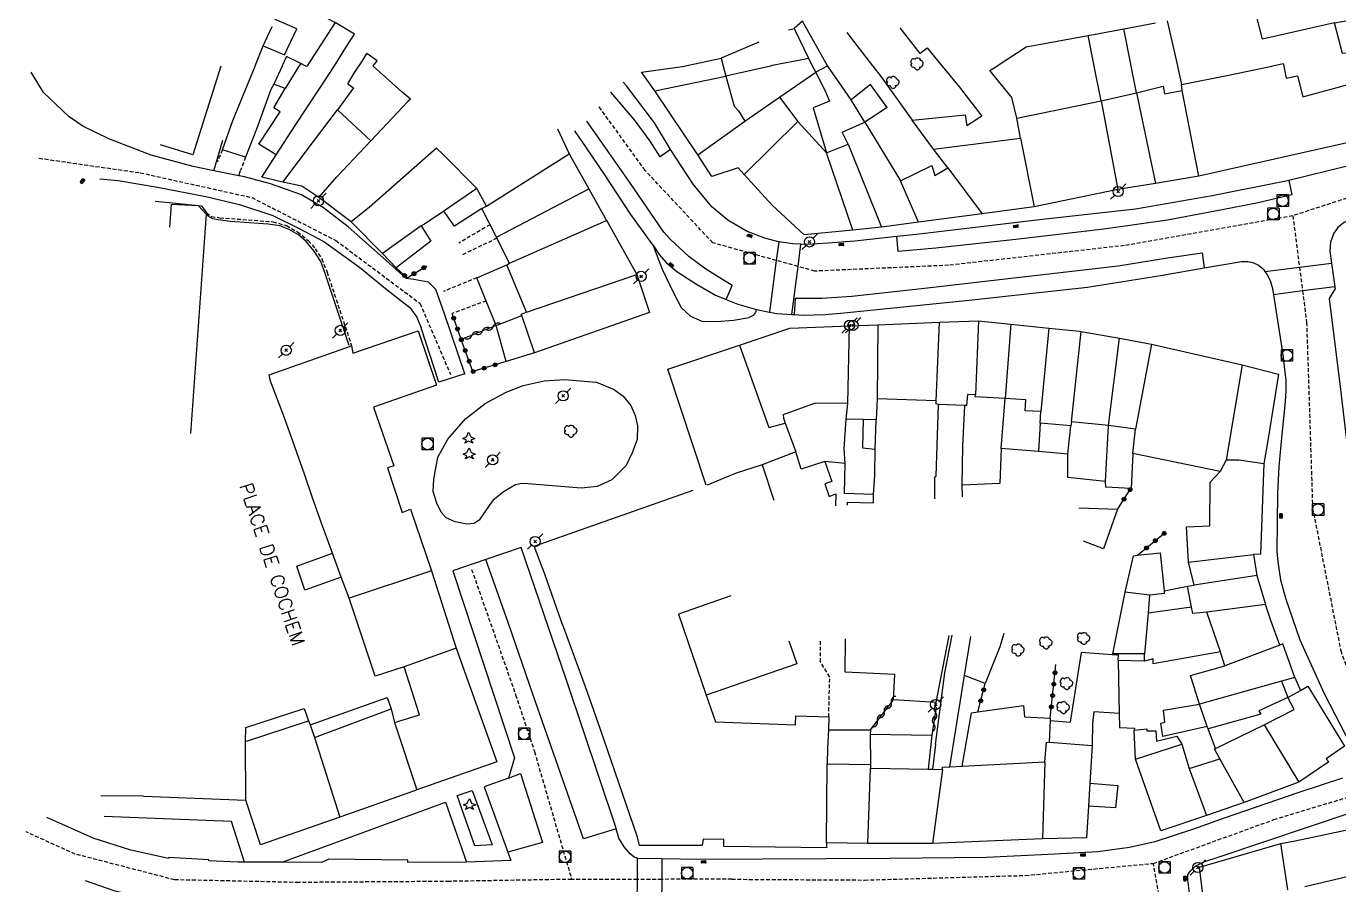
# Model space of a CAD drawing. Header units: millimetres. Extents: x 267000 to 268000, y 124999 to 126000.
# Drawn here: x 267736.9 to 267908.9, y 125063.8 to 125176.2 of the extents above; entities that cross this region are included whole.
import ezdxf
from ezdxf.enums import TextEntityAlignment as Align

# ---------------------------------------------------------------- set-up
doc = ezdxf.new("R2010")
doc.units = ezdxf.units.MM
doc.linetypes.add('DASHED', pattern=[0.75, 0.5, -0.25])
doc.layers.get('0').update_dxf_attribs({"linetype": 'CONTINUOUS'})
for name, color, linetype in [('W0001', 6, 'DASHED'), ('W0006', 2, 'CONTINUOUS'), ('W0008', 7, 'CONTINUOUS'), ('W0010', 4, 'CONTINUOUS'), ('W0014', 7, 'CONTINUOUS'), ('W0017', 7, 'CONTINUOUS'), ('W0020', 2, 'CONTINUOUS'), ('W0101', 7, 'CONTINUOUS'), ('W0104', 1, 'CONTINUOUS'), ('W0112', 1, 'DASHED'), ('W0300', 7, 'CONTINUOUS'), ('W0303', 7, 'CONTINUOUS'), ('W0310', 3, 'CONTINUOUS'), ('W0323', 7, 'CONTINUOUS'), ('W0333', 7, 'CONTINUOUS'), ('W0401', 7, 'CONTINUOUS'), ('W0420', 7, 'CONTINUOUS'), ('W0473', 7, 'CONTINUOUS'), ('W0989', 7, 'CONTINUOUS'), ('W1102', 7, 'CONTINUOUS')]:
    doc.layers.add(name, color=color, linetype=linetype)
doc.styles.get("Standard").update_dxf_attribs({"font": 'romans.shx', "width": 0.85})

# ---------------------------------------------------------------- blocks, each defined once
blk = doc.blocks.new('T303')
for p, q in [((-0.77, 0), (-0.28, 0.21)), ((-0.28, -0.21), (-0.77, 0)), ((-0.28, 0.21), (0, 0.83)), ((0, 0.83), (0.28, 0.21)), ((0.28, 0.21), (0.83, 0)), ((0.83, 0), (0.28, -0.21)), ((-0.49, -0.63), (-0.28, -0.21)), ((0, -0.35), (-0.49, -0.63)), ((0.56, -0.63), (0, -0.35)), ((0.28, -0.21), (0.56, -0.63))]:
    blk.add_line(p, q)
blk = doc.blocks.new('T401')
for p, q in [((-0.3, 0.3), (0, 0.3)), ((-0.3, -0.25), (-0.3, 0.3)), ((-0.3, 0.15), (0, 0.15)), ((-0.3, 0), (0, 0)), ((0, 0.3), (0, -0.25)), ((-0.3, -0.15), (0, -0.15)), ((-0.3, -0.25), (-0.3, -0.3)), ((-0.3, -0.3), (0, -0.3)), ((0, -0.3), (0, -0.25))]:
    blk.add_line(p, q)
blk = doc.blocks.new('T420')
for p, q in [((0.75, 0.75), (-0.75, 0.75)), ((-0.75, 0.75), (-0.75, -0.75)), ((0.75, 0.75), (0.75, -0.75)), ((0.75, -0.75), (-0.75, -0.75))]:
    blk.add_line(p, q)
blk.add_ellipse((0, 0), major_axis=(-0.53, 0.53), ratio=1, start_param=3.926991, end_param=10.210176)
blk = doc.blocks.new('T473')
for p, q in [((-0.166667, 0.166667), (0.166667, -0.166667)), ((-0.166667, -0.166667), (0.166667, 0.166667)), ((0.500001, 0.500001), (1.000002, 1.000002)), ((-1.000002, -1.000002), (-0.500001, -0.500001))]:
    blk.add_line(p, q)
blk.add_ellipse((0, 0), major_axis=(0.471405, 0.471405), ratio=1, start_param=5.4977871438, end_param=11.780972451)
blk = doc.blocks.new('T300')
for p, q in [((-0.8, 0.51), (-0.86, 0.34)), ((-0.86, 0.34), (-0.86, 0.17)), ((-0.86, 0.17), (-0.74, 0.06)), ((-0.69, 0.63), (-0.8, 0.51)), ((-0.8, -0.06), (-0.74, 0.06)), ((-0.74, 0.06), (-0.69, 0.11)), ((-0.57, 0.69), (-0.69, 0.63)), ((-0.46, 0.69), (-0.57, 0.69)), ((-0.29, 0.63), (-0.46, 0.69)), ((-0.29, 0.63), (-0.17, 0.74)), ((-0.23, 0.57), (-0.29, 0.63)), ((-0.17, 0.74), (-0.06, 0.8)), ((-0.06, 0.8), (0.06, 0.8)), ((0.06, 0.8), (0.23, 0.74)), ((0.23, 0.74), (0.34, 0.63)), ((0.34, 0.63), (0.4, 0.51)), ((0.46, 0.46), (0.34, 0.46)), ((0.4, 0.51), (0.4, 0.46)), ((0.57, 0.4), (0.46, 0.46)), ((0.57, 0.4), (0.69, 0.29)), ((0.69, 0.29), (0.74, 0.17)), ((0.74, 0.06), (0.69, -0.17)), ((0.74, 0.17), (0.74, 0.06)), ((-0.8, -0.17), (-0.8, -0.06)), ((-0.8, -0.23), (-0.8, -0.17)), ((-0.74, -0.34), (-0.8, -0.23)), ((-0.69, -0.4), (-0.74, -0.34)), ((-0.51, -0.46), (-0.69, -0.4)), ((-0.4, -0.46), (-0.51, -0.46)), ((-0.4, -0.46), (-0.34, -0.46)), ((-0.34, -0.46), (-0.34, -0.4)), ((-0.34, -0.51), (-0.34, -0.46)), ((-0.29, -0.63), (-0.34, -0.51)), ((-0.17, -0.74), (-0.29, -0.63)), ((-0.06, -0.8), (-0.17, -0.74)), ((0.06, -0.8), (-0.06, -0.8)), ((0.17, -0.74), (0.06, -0.8)), ((0.23, -0.69), (0.17, -0.74)), ((0.29, -0.46), (0.23, -0.46)), ((0.29, -0.63), (0.23, -0.69)), ((0.46, -0.4), (0.29, -0.46)), ((0.34, -0.51), (0.29, -0.63)), ((0.34, -0.51), (0.34, -0.46)), ((0.57, -0.34), (0.46, -0.4)), ((0.63, -0.29), (0.57, -0.34)), ((0.69, -0.17), (0.63, -0.29))]:
    blk.add_line(p, q)
blk = doc.blocks.new('t323o')
at = {"color": 0, "linetype": 'Continuous'}
for radius in [0.25, 0.15]:
    blk.add_circle((0, 0), radius, dxfattribs=at)
blk = doc.blocks.new('t310o')
at = {"color": 0, "linetype": 'Continuous'}
for centre, start, end in [((-0.5, 0.38), 216.8699, 323.1304), ((0.5, -0.37), 36.8699, 143.1303)]:
    blk.add_arc(centre, 0.625, start, end, dxfattribs=at)

msp = doc.modelspace()

# ---------------------------------------------------------------- linework, layer by layer
at = {"layer": 'W0001'}
for points in [[(268000, 125159.93), (267988.19, 125162.81), (267973.29, 125165.26), (267953.02, 125163.87), (267931.88, 125159.75), (267929.35, 125159.09), (267926.3, 125158.3), (267915.65, 125155.54), (267902.87, 125151.39), (267880.79, 125147.48), (267857.77, 125144.9), (267840.23, 125144.13), (267838.04, 125144.74), (267835.19, 125145.53), (267826.86, 125147.85), (267818, 125157.33), (267811.95, 125165.7)], [(267738.58, 125158.93), (267751.83, 125157.02), (267766.47, 125153.77), (267777.48, 125148.15), (267788.5, 125139.92), (267792.51, 125130.59)], [(267902.87, 125151.39), (267903.74, 125144.65), (267904.15, 125141.54), (267904.68, 125137.42), (267905.46, 125113.11), (267909.15, 125094.45), (267915.28, 125076.81)], [(267795.26, 125105.07), (267801.04, 125088.65), (267803.5, 125081.21), (267808.37, 125064.47)], [(267884.6, 125066.56), (267900.39, 125072.29), (267915.28, 125076.81)], [(267808.37, 125064.47), (267792.34, 125064.2), (267772.62, 125064.06), (267756.35, 125064.41), (267743.34, 125067.77), (267736.91, 125070.68)], [(267829.36, 125064.48), (267846.77, 125064.38), (267867.81, 125064.98), (267884.6, 125066.56)], [(267893.69, 125014.52), (267889.9, 125025.16), (267886.58, 125055.11), (267884.6, 125066.56)], [(267829.36, 125064.48), (267820.19, 125064.47), (267816.99, 125064.47), (267808.37, 125064.47)]]:
    msp.add_lwpolyline(points, dxfattribs=at)
at = {"layer": 'W0006'}
for points in [[(267821.34, 125160.05), (267819.97, 125159.12), (267818.66, 125161.15), (267816.62, 125163.96), (267813.5, 125167.58)], [(267828.63, 125140.41), (267829.4, 125142.24), (267825.96, 125144.38), (267823.77, 125146), (267821.34, 125148.28), (267820.45, 125149.23), (267815.99, 125155.76), (267812.04, 125161.4), (267810.37, 125163.77)], [(267902.35, 125156), (267902.74, 125154.13), (267898.33, 125153.06), (267893.63, 125152.15), (267886.43, 125150.83), (267878.11, 125149.62), (267866.57, 125148.29), (267856.08, 125147.16), (267851.17, 125146.71), (267850.99, 125148.67)], [(267837.59, 125138.44), (267837.7, 125140.6), (267841.18, 125140.59), (267845.1, 125140.87), (267854.59, 125141.91), (267879.98, 125144.82), (267886.44, 125145.86), (267890.98, 125146.53), (267891.26, 125144.55)], [(267814.21, 125071.09), (267809.94, 125069.76), (267803.33, 125088.59), (267800.07, 125098.1), (267797.14, 125106.37)], [(267800.11, 125077.74), (267801.67, 125078.32), (267804.55, 125069.3), (267800.03, 125068.01)], [(267770.44, 125066.7), (267791.85, 125074.56), (267794.62, 125066.73)], [(267765.53, 125066.74), (267763.8, 125072.05), (267747.12, 125072.68)]]:
    msp.add_lwpolyline(points, dxfattribs=at)
at = {"layer": 'W0008'}
for points in [[(267794.4, 125130.69), (267791.72, 125138.56), (267790.6, 125141.71), (267789.64, 125142.69), (267787.69, 125143.03), (267786.7, 125143.16), (267784.08, 125145.54), (267779.09, 125149.93), (267775.87, 125152.43), (267772.99, 125154.11), (267768.93, 125155.55), (267765.49, 125156.47), (267764.78, 125156.61), (267761.48, 125157.28), (267758.8, 125157.82), (267753.28, 125159.34), (267747.73, 125161.45), (267744.32, 125163.13), (267742.53, 125164.36), (267739.17, 125167.52), (267737.57, 125170.18), (267737.57, 125170.18), (267737.57, 125170.18)], [(267760.46, 125153.91), (267764.86, 125152.88), (267769.22, 125151.4), (267772.57, 125149.78), (267775.91, 125148.02), (267780.57, 125144.64), (267784.22, 125141.7), (267787.16, 125139.36), (267788.09, 125138.1), (267788.65, 125136.69)], [(267819.01, 125147.57), (267819.85, 125146.31), (267820.82, 125145.24), (267822.16, 125144.08), (267824.74, 125142.43), (267827.22, 125140.99), (267828.63, 125140.41), (267830.13, 125139.8), (267832.59, 125139.11)], [(267794.4, 125130.69), (267790.99, 125129.6), (267788.65, 125136.69)], [(267794.62, 125066.73), (267786.91, 125066.68), (267786.91, 125066.98), (267776.57, 125067.13), (267775.59, 125066.66), (267770.44, 125066.7), (267765.53, 125066.74), (267764.63, 125066.74), (267760.84, 125066.9), (267760.84, 125067.03), (267755.6, 125067.34), (267755.57, 125067.21), (267750.62, 125068.27), (267745.7, 125069.87), (267739.63, 125072.57)], [(267744.64, 125064.31), (267748.37, 125062.99), (267751.41, 125062.33), (267754.18, 125061.87)]]:
    msp.add_lwpolyline(points, dxfattribs=at)
at = {"layer": 'W0010'}
msp.add_lwpolyline([(267779.23, 125134.38), (267776.09, 125143.83), (267775.49, 125145.38), (267774.63, 125146.77), (267773.6, 125148.03), (267772.6, 125148.9), (267771.37, 125149.57), (267770.13, 125150.08), (267768.63, 125150.3), (267763.63, 125150.65), (267762.06, 125150.84), (267761.34, 125150.98), (267760.73, 125151.35), (267760.5, 125151.59), (267759.47, 125152.68), (267755.88, 125152.84), (267755.7, 125149.9)], dxfattribs=at)
at = {"layer": 'W0014'}
for points in [[(267918, 125159.86), (267902.35, 125156), (267902.16, 125155.95), (267892.3, 125154.01), (267882.24, 125152.26), (267869.7, 125150.84), (267853.56, 125148.95), (267850.99, 125148.67), (267845.48, 125148.07), (267841.98, 125147.79), (267839.3, 125147.62), (267838.42, 125147.66), (267837.36, 125147.71), (267835.51, 125147.97), (267835.47, 125147.97), (267833.69, 125148.46), (267831.28, 125149.35), (267828.83, 125150.83), (267826.75, 125152.54), (267824.3, 125155.53), (267821.34, 125160.05), (267821.28, 125160.15), (267819.23, 125163.58), (267815.56, 125168.39), (267815.11, 125168.87)], [(267819.01, 125147.57), (267816.13, 125151.55), (267812.71, 125156.76), (267810.31, 125160.27), (267808.78, 125162.52)], [(267746.57, 125156.24), (267748.94, 125156), (267754.1, 125155.12), (267760.46, 125153.91)], [(267912.77, 125151.53), (267910.92, 125151.1), (267909.6, 125150.52), (267908.77, 125149.87), (267908.23, 125149.09), (267907.82, 125147.91), (267907.71, 125146.73), (267907.94, 125145.17), (267908.39, 125142.08), (267908.44, 125141.75)], [(267819.01, 125147.57), (267820.22, 125144.37), (267821.76, 125141.22), (267822.72, 125139.37), (267823.96, 125138.24), (267825.43, 125137.59), (267827.37, 125137.54), (267829.57, 125137.71), (267831.62, 125138.08)], [(267832.59, 125139.11), (267834.31, 125138.78), (267835.28, 125138.59), (267837.23, 125138.46), (267837.59, 125138.44), (267838.71, 125138.36), (267841.61, 125138.46), (267844.08, 125138.66), (267860.47, 125140.33), (267875.98, 125142.02), (267885.8, 125143.61), (267891.26, 125144.55), (267896.15, 125145.39), (267896.97, 125145.41), (267897.63, 125145.27), (267898.38, 125144.9), (267899.03, 125144.37), (267899.22, 125144.1), (267899.52, 125143.67), (267899.9, 125142.91), (267900.19, 125141.85), (267900.32, 125141.04), (267901.53, 125133.48), (267901.95, 125129.79), (267901.96, 125128.48), (267901.88, 125127.03), (267901.43, 125122.73), (267901.05, 125118.56), (267900.88, 125115.01), (267900.78, 125107.45), (267900.9, 125106.06), (267901.26, 125103.69), (267901.96, 125101.18), (267903.8, 125095.86), (267906.97, 125088.82), (267910.47, 125082.04)], [(267918.07, 125077.49), (267915.13, 125088.28), (267914.15, 125092.12), (267913.4, 125096.06), (267912.41, 125101.97), (267911.17, 125111.61), (267909.17, 125128.65), (267907.66, 125140.56), (267908.44, 125141.75)], [(267832.59, 125139.11), (267832.42, 125138.69), (267832.15, 125138.33), (267831.62, 125138.08)], [(267909.39, 125077.74), (267903.66, 125075.84), (267893.89, 125072.48), (267889.87, 125071.05), (267884.79, 125069.38), (267881.46, 125068.62), (267877.34, 125068.08), (267871.69, 125067.76), (267862.75, 125067.34), (267850.04, 125067.21), (267824.98, 125067.07), (267820.21, 125067.15), (267817.06, 125067.21), (267817.02, 125067.23), (267816.57, 125067.38), (267816.04, 125067.8), (267815.24, 125068.73), (267814.58, 125069.88), (267814.21, 125071.09), (267814.15, 125071.3), (267807.76, 125090.42), (267801.78, 125107.94), (267797.14, 125106.37), (267792.82, 125104.9), (267800.9, 125080.4), (267800.11, 125077.74), (267796.91, 125076.57), (267800.03, 125068.01), (267800.41, 125066.95), (267794.62, 125066.73)], [(267752.28, 125075.37), (267765.69, 125074.82)], [(267894.73, 125018.63), (267894.31, 125019.3), (267894.03, 125019.89), (267893.86, 125020.61), (267893.63, 125023), (267892.73, 125032.37), (267891.52, 125042.88), (267890.48, 125051.9), (267890.48, 125051.94), (267889.41, 125061.93), (267889.41, 125061.95), (267889.12, 125064.41), (267889.13, 125065.04), (267889.4, 125065.55), (267890.17, 125066.26), (267891.22, 125066.77), (267893.23, 125067.42), (267910.67, 125073.29)]]:
    msp.add_lwpolyline(points, dxfattribs=at)
msp.add_lwpolyline([(267795.71, 125068.88), (267793.37, 125075.47), (267795.34, 125076.12), (267797.98, 125068.97)], close=True, dxfattribs=at)
at = {"layer": 'W0017'}
for points in [[(267761.48, 125157.28), (267762.66, 125161.3)], [(267764.78, 125156.61), (267764.97, 125157.33)], [(267856.07, 125082.13), (267857.29, 125091.5), (267858.25, 125096.45)], [(267857.95, 125079.21), (267859.84, 125091.15)], [(267856.07, 125082.13), (267855.67, 125078.9), (267855.67, 125078.88)]]:
    msp.add_lwpolyline(points, dxfattribs=at)
at = {"layer": 'W0020'}
for points in [[(267835.51, 125147.97), (267835.19, 125145.53), (267834.31, 125138.78)], [(267837.23, 125138.46), (267838.04, 125144.74), (267838.42, 125147.66)], [(267899.22, 125144.1), (267903.74, 125144.65), (267907.94, 125145.17)], [(267908.39, 125142.08), (267904.15, 125141.54), (267900.32, 125141.04)], [(267816.96, 125061.46), (267816.99, 125064.47), (267817.02, 125067.23)], [(267820.21, 125067.15), (267820.19, 125064.47), (267820.17, 125061.45)]]:
    msp.add_lwpolyline(points, dxfattribs=at)
at = {"layer": 'W0101'}
for points in [[(267779.91, 125175.19), (267777.39, 125176.68), (267777.08, 125176.85), (267776.37, 125177.23), (267773.79, 125178.29), (267773.95, 125178.72), (267770.97, 125180.13)], [(267911.83, 125172.81), (267909.4, 125172.62), (267908.35, 125176.66), (267910.33, 125177.02)], [(267777.28, 125171), (267777.3, 125171.02), (267777.74, 125171.71), (267778.8, 125173.43), (267779.91, 125175.19)], [(267832.9, 125174.12), (267827.96, 125172.04)], [(267780.51, 125171), (267780.52, 125171.02), (267780.87, 125171.56), (267781.52, 125172.64)], [(267782.91, 125171.67), (267781.52, 125172.64)], [(267782.36, 125171), (267782.36, 125171), (267782.38, 125171.02), (267782.91, 125171.67)], [(267827.96, 125172.04), (267828.23, 125171.02), (267828.23, 125171)], [(267900.13, 125171), (267900.25, 125171.02), (267901.62, 125171.31), (267901.68, 125171.02), (267901.68, 125171)], [(267762.43, 125171), (267758.75, 125159.36)], [(267772.17, 125163.22), (267776.9, 125170.42)], [(267776.9, 125170.42), (267777.28, 125171)], [(267779.06, 125168.66), (267779.9, 125170.05), (267780.51, 125171)], [(267787.25, 125166.64), (267786.13, 125167.62), (267782.36, 125171)], [(267834.66, 125152.79), (267830.99, 125156.78), (267830.2, 125157.65), (267826.75, 125156.53), (267824.91, 125159.37), (267819.29, 125167.76), (267817.54, 125170.19)], [(267828.23, 125171), (267828.59, 125169.68), (267829.65, 125165.72), (267830.23, 125165.12), (267831.06, 125163.77)], [(267888.37, 125167.8), (267888.3, 125168.56), (267894.46, 125169.82)], [(267923.22, 125171), (267924.83, 125165.04), (267916.03, 125162.3), (267890.55, 125156.59)], [(267894.46, 125169.82), (267900.13, 125171)], [(267901.68, 125171), (267901.98, 125169.4), (267903.49, 125169.71), (267904.2, 125166.95), (267910.61, 125168.71), (267910.77, 125168.08), (267910.95, 125167.39), (267913.15, 125167.88)], [(267779.06, 125168.66), (267779.79, 125168.14), (267777.71, 125165.26)], [(267882.38, 125167.47), (267885.9, 125168.36), (267886.07, 125167.34), (267888.37, 125167.8)], [(267787.25, 125166.64), (267786.92, 125166.34), (267785.62, 125164.95), (267782.07, 125161.22)], [(267831.06, 125163.77), (267835.63, 125166.9), (267838, 125163.75), (267841.79, 125159.63)], [(267867.19, 125161.57), (267866.72, 125164.15), (267877.78, 125166.43)], [(267877.78, 125166.43), (267882.38, 125167.47)], [(267777.71, 125165.26), (267782.07, 125161.22)], [(267767.77, 125156.43), (267769.67, 125159.37), (267772.17, 125163.22)], [(267806.53, 125162.77), (267808.05, 125159.51)], [(267844.63, 125160.76), (267843.83, 125162.35), (267846.8, 125163.64), (267851.45, 125155.97)], [(267857.67, 125157.67), (267855.81, 125160.12), (267867.19, 125161.57)], [(267758.75, 125159.36), (267754.5, 125160.66)], [(267790.65, 125160.26), (267781.84, 125152.46)], [(267795.95, 125154.94), (267791.54, 125159.41), (267790.65, 125160.26)], [(267808.05, 125159.51), (267810.62, 125154.91), (267812.95, 125150.76), (267813.14, 125150.43), (267816.93, 125143.68), (267818.58, 125138.72), (267803.53, 125133.43)], [(267841.79, 125159.63), (267844.63, 125160.76)], [(267851.45, 125155.97), (267855.58, 125157.99), (267855.98, 125156.68)], [(267855.98, 125156.68), (267857.67, 125157.67)], [(267770.54, 125155.77), (267767.77, 125156.43)], [(267779.48, 125150.59), (267775.27, 125153.77), (267773.04, 125155.27), (267770.54, 125155.77)], [(267890.55, 125156.59), (267884.86, 125155.63), (267879.93, 125154.81)], [(267797.24, 125152.65), (267795.95, 125154.94)], [(267879.93, 125154.81), (267868.98, 125152.56)], [(267781.84, 125152.46), (267779.48, 125150.59)], [(267800.24, 125145.18), (267798.59, 125148.44), (267798.52, 125148.58), (267796.61, 125152.35), (267797.24, 125152.65)], [(267868.98, 125152.56), (267862.15, 125151.65), (267853.82, 125150.54), (267849.31, 125149.93), (267848.97, 125149.9), (267845.2, 125149.52), (267838.85, 125148.88), (267834.66, 125152.79)], [(267802.48, 125138.78), (267799.9, 125144.98), (267800.24, 125145.18)], [(267803.53, 125133.43), (267801.83, 125138.33), (267801.76, 125138.51), (267802.48, 125138.78)], [(267820.98, 125131.3), (267830.36, 125134.45), (267836.97, 125136.67), (267844.78, 125136.97), (267848.49, 125137.12), (267856.56, 125137.43), (267861.67, 125137.62), (267865.94, 125137.19), (267870.9, 125136.68), (267874.91, 125136.27), (267875.13, 125136.24), (267880.16, 125135.36)], [(267770.61, 125125.26), (267768.92, 125129.72), (267768.73, 125130.54), (267779.54, 125134.37), (267779.72, 125133.38), (267788.25, 125136.3)], [(267788.25, 125136.3), (267790.66, 125129.2), (267782.43, 125126.3), (267785.07, 125118.64), (267784.24, 125118.39)], [(267880.16, 125135.36), (267884.36, 125134.58)], [(267884.36, 125134.58), (267896.24, 125131.87)], [(267896.24, 125131.87), (267900.99, 125130.63), (267899.64, 125122.21), (267899.06, 125118.88)], [(267826.01, 125116.12), (267820.98, 125131.3)], [(267844.57, 125126.78), (267840.28, 125126.83), (267836.09, 125125.33), (267836.12, 125124.87)], [(267848.4, 125127.41), (267848.27, 125124.65), (267846.59, 125124.7), (267844.34, 125124.73), (267844.57, 125126.78)], [(267856.12, 125127.14), (267848.4, 125127.41)], [(267861.3, 125127.95), (267860.25, 125127.98), (267860.12, 125126.52), (267859.85, 125126.55), (267856.45, 125126.68), (267856.12, 125126.74), (267856.12, 125127.14)], [(267869.86, 125125.73), (267867.78, 125125.85), (267867.87, 125127.27), (267865.18, 125127.44), (267861.27, 125127.68), (267861.3, 125127.95)], [(267771.86, 125121.85), (267770.61, 125125.26)], [(267836.12, 125124.87), (267836.36, 125124.24), (267837.74, 125120.48), (267833.34, 125118.76)], [(267878.71, 125123.93), (267873.89, 125124.38), (267873.79, 125123.89), (267869.78, 125124.21), (267869.86, 125125.73)], [(267882.24, 125123.45), (267878.71, 125123.93)], [(267889.19, 125106.01), (267888.95, 125110.63), (267891.98, 125110.77), (267892.03, 125116.48), (267893.35, 125117.9), (267881.89, 125120.25), (267882.24, 125123.45)], [(267773.39, 125117.52), (267771.86, 125121.85)], [(267784.24, 125118.39), (267786.18, 125112.54)], [(267833.34, 125118.76), (267834.87, 125114.15)], [(267899.06, 125118.88), (267898.63, 125107.06), (267897.7, 125107.02)], [(267774.44, 125114.44), (267773.39, 125117.52)], [(267775.6, 125111.12), (267774.44, 125114.44)], [(267810.21, 125089.68), (267807.3, 125097.55), (267807.05, 125098.21), (267804.86, 125104.43), (267803.45, 125108.12), (267824.3, 125115.46)], [(267786.18, 125112.54), (267787.27, 125112.96), (267790.03, 125104.87)], [(267874.82, 125113.14), (267879.91, 125112.96), (267878.05, 125107.74)], [(267777.02, 125107.19), (267775.6, 125111.12)], [(267878.05, 125107.74), (267875.44, 125108.76)], [(267779.22, 125101.28), (267778.17, 125104.04), (267777.02, 125107.19)], [(267889.96, 125103), (267889.19, 125106.01)], [(267897.7, 125107.02), (267898.14, 125104.28)], [(267790.03, 125104.87), (267793.26, 125094.73)], [(267898.14, 125104.28), (267899.31, 125100.49)], [(267891.59, 125099.48), (267889.77, 125099.27), (267889.61, 125100.12), (267889.08, 125102.86), (267889.96, 125103)], [(267786.43, 125092.31), (267782.65, 125091.08), (267779.22, 125101.28)], [(267829.23, 125101.62), (267822.36, 125099.21)], [(267822.36, 125099.21), (267826.01, 125088.61), (267827.22, 125085.08), (267837.71, 125084.69), (267837.76, 125085.9), (267842.06, 125085.75), (267842.01, 125084.07)], [(267893.45, 125094.1), (267893.4, 125094.26), (267891.59, 125099.48)], [(267901.18, 125095.16), (267899.99, 125098.38), (267899.31, 125100.49)], [(267793.26, 125094.73), (267798.57, 125079.84), (267788.1, 125076.18), (267787.78, 125076.07), (267778, 125072.61)], [(267890.66, 125087.43), (267889.46, 125091.15), (267893.95, 125092.45), (267893.45, 125094.1)], [(267903.12, 125090.92), (267901.57, 125095.32), (267901.18, 125095.16)], [(267788.44, 125086.03), (267786.43, 125092.31)], [(267901.38, 125090.43), (267902.23, 125088.27), (267898.42, 125086.52), (267898.66, 125086.09), (267891.76, 125084.19), (267891.67, 125084.47), (267890.66, 125087.43)], [(267903.12, 125090.92), (267901.38, 125090.43)], [(267812.12, 125084.23), (267810.21, 125089.68)], [(267899.12, 125084.71), (267903.04, 125086.7), (267902.23, 125088.27), (267903.86, 125089.2), (267904.82, 125089.78)], [(267904.82, 125089.78), (267909.63, 125081.9), (267907.25, 125080.24), (267907.59, 125079.85), (267903.66, 125077.2)], [(267765.69, 125074.82), (267765.65, 125082.53), (267773.91, 125085.25), (267774.13, 125084.69), (267774.69, 125083.04)], [(267774.69, 125083.04), (267784.74, 125086.81), (267785.17, 125085), (267788.44, 125086.03)], [(267816.99, 125069.99), (267812.12, 125084.23)], [(267842.01, 125084.07), (267841.88, 125081.64), (267841.86, 125079.6)], [(267893.32, 125080.27), (267892.59, 125081.55), (267892.74, 125081.62), (267899.12, 125084.71)], [(267870.37, 125079.88), (267870.6, 125082.41), (267870.93, 125082.45), (267876.58, 125082.01), (267876.28, 125077.05), (267876.1, 125074.05), (267875.85, 125069.89)], [(267885.56, 125070.84), (267882.27, 125080.21), (267888.33, 125082.17), (267889.3, 125078.97)], [(267889.3, 125078.97), (267893.32, 125080.27)], [(267841.86, 125079.6), (267847.55, 125079.5), (267847.54, 125079.04), (267855.07, 125078.92), (267855.67, 125078.9), (267856.98, 125078.86)], [(267856.98, 125078.86), (267856.98, 125079.16), (267857.95, 125079.21), (267859.55, 125079.29), (267870.37, 125079.88)], [(267903.66, 125077.2), (267896.51, 125074.53)], [(267752.28, 125075.37), (267746.69, 125075.4)], [(267778, 125072.61), (267767.59, 125068.98), (267765.69, 125074.82)], [(267896.51, 125074.53), (267891.56, 125072.84)], [(267891.56, 125072.84), (267885.56, 125070.84)], [(267903.19, 125069.52), (267912.88, 125071.57), (267914.06, 125065.74), (267914.98, 125061.2), (267915.94, 125056.47)], [(267841.78, 125069.26), (267841.75, 125068.6), (267828.32, 125068.76), (267828.31, 125069.69), (267825.61, 125069.75), (267825.48, 125068.89), (267817.26, 125068.9), (267816.99, 125069.99)], [(267870.07, 125069.77), (267855.68, 125069.17)], [(267875.85, 125069.89), (267870.07, 125069.77)], [(267847.2, 125069.15), (267841.78, 125069.26)], [(267855.68, 125069.17), (267847.2, 125069.15)], [(267891.22, 125061.45), (267890.65, 125066.08), (267901.32, 125069.17), (267903.19, 125069.52)]]:
    msp.add_lwpolyline(points, dxfattribs=at)
for points in [[(267779.91, 125175.19), (267779.91, 125175.19)], [(267832.9, 125174.12), (267832.9, 125174.12)], [(267781.52, 125172.64), (267781.52, 125172.64)], [(267782.91, 125171.67), (267782.91, 125171.67)], [(267827.96, 125172.04), (267827.96, 125172.04)], [(267776.9, 125170.42), (267776.9, 125170.42)], [(267894.46, 125169.82), (267894.46, 125169.82)], [(267779.06, 125168.66), (267779.06, 125168.66)], [(267888.37, 125167.8), (267888.37, 125167.8)], [(267787.25, 125166.64), (267787.25, 125166.64)], [(267877.78, 125166.43), (267877.78, 125166.43)], [(267882.38, 125167.47), (267882.38, 125167.47)], [(267777.71, 125165.26), (267777.71, 125165.26)], [(267772.17, 125163.22), (267772.17, 125163.22)], [(267806.53, 125162.77), (267806.53, 125162.77)], [(267831.06, 125163.77), (267831.06, 125163.77)], [(267782.07, 125161.22), (267782.07, 125161.22)], [(267867.19, 125161.57), (267867.19, 125161.57)], [(267754.68, 125160.6), (267754.68, 125160.6)], [(267790.65, 125160.26), (267790.65, 125160.26)], [(267808.05, 125159.51), (267808.05, 125159.51)], [(267841.79, 125159.63), (267841.79, 125159.63)], [(267844.63, 125160.76), (267844.63, 125160.76)], [(267857.67, 125157.67), (267857.67, 125157.67)], [(267770.54, 125155.77), (267770.54, 125155.77)], [(267851.45, 125155.97), (267851.45, 125155.97)], [(267855.98, 125156.68), (267855.98, 125156.68)], [(267890.55, 125156.59), (267890.55, 125156.59)], [(267795.95, 125154.94), (267795.95, 125154.94)], [(267879.93, 125154.81), (267879.93, 125154.81)], [(267781.84, 125152.46), (267781.84, 125152.46)], [(267797.24, 125152.65), (267797.24, 125152.65)], [(267834.66, 125152.79), (267834.66, 125152.79)], [(267868.98, 125152.56), (267868.98, 125152.56)], [(267800.24, 125145.18), (267800.24, 125145.18)], [(267802.48, 125138.78), (267802.48, 125138.78)], [(267880.16, 125135.36), (267880.16, 125135.36)], [(267884.36, 125134.58), (267884.36, 125134.58)], [(267896.24, 125131.87), (267896.24, 125131.87)], [(267820.98, 125131.3), (267820.98, 125131.3)], [(267844.57, 125126.78), (267844.57, 125126.78)], [(267848.4, 125127.41), (267848.4, 125127.41)], [(267856.12, 125127.14), (267856.12, 125127.14)], [(267861.3, 125127.95), (267861.3, 125127.95)], [(267770.61, 125125.26), (267770.61, 125125.26)], [(267836.12, 125124.87), (267836.12, 125124.87)], [(267869.86, 125125.73), (267869.86, 125125.73)], [(267878.71, 125123.93), (267878.71, 125123.93)], [(267882.24, 125123.45), (267882.24, 125123.45)], [(267771.86, 125121.85), (267771.86, 125121.85)], [(267784.24, 125118.39), (267784.24, 125118.39)], [(267833.34, 125118.76), (267833.34, 125118.76)], [(267899.06, 125118.88), (267899.06, 125118.88)], [(267773.39, 125117.52), (267773.39, 125117.52)], [(267774.44, 125114.44), (267774.44, 125114.44)], [(267775.6, 125111.12), (267775.6, 125111.12)], [(267786.18, 125112.54), (267786.18, 125112.54)], [(267777.02, 125107.19), (267777.02, 125107.19)], [(267889.19, 125106.01), (267889.19, 125106.01)], [(267897.7, 125107.02), (267897.7, 125107.02)], [(267790.03, 125104.87), (267790.03, 125104.87)], [(267898.14, 125104.28), (267898.14, 125104.28)], [(267889.96, 125103), (267889.96, 125103)], [(267779.22, 125101.28), (267779.22, 125101.28)], [(267822.36, 125099.21), (267822.36, 125099.21)], [(267891.59, 125099.48), (267891.59, 125099.48)], [(267899.31, 125100.49), (267899.31, 125100.49)], [(267793.26, 125094.73), (267793.26, 125094.73)], [(267893.45, 125094.1), (267893.45, 125094.1)], [(267901.18, 125095.16), (267901.18, 125095.16)], [(267786.43, 125092.31), (267786.43, 125092.31)], [(267901.38, 125090.43), (267901.38, 125090.43)], [(267810.21, 125089.68), (267810.21, 125089.68)], [(267890.66, 125087.43), (267890.66, 125087.43)], [(267902.23, 125088.27), (267902.23, 125088.27)], [(267788.44, 125086.03), (267788.44, 125086.03)], [(267812.12, 125084.23), (267812.12, 125084.23)], [(267842.01, 125084.07), (267842.01, 125084.07)], [(267899.12, 125084.71), (267899.12, 125084.71)], [(267774.69, 125083.04), (267774.69, 125083.04)], [(267893.32, 125080.27), (267893.32, 125080.27)], [(267841.86, 125079.6), (267841.86, 125079.6)], [(267856.98, 125078.86), (267856.98, 125078.86)], [(267870.37, 125079.88), (267870.37, 125079.88)], [(267889.3, 125078.97), (267889.3, 125078.97)], [(267903.66, 125077.2), (267903.66, 125077.2)], [(267746.71, 125075.45), (267746.71, 125075.45)], [(267896.51, 125074.53), (267896.51, 125074.53)], [(267778, 125072.61), (267778, 125072.61)], [(267891.56, 125072.84), (267891.56, 125072.84)], [(267816.99, 125069.99), (267816.99, 125069.99)], [(267870.07, 125069.77), (267870.07, 125069.77)], [(267841.78, 125069.26), (267841.78, 125069.26)], [(267847.2, 125069.15), (267847.2, 125069.15)], [(267855.68, 125069.17), (267855.68, 125069.17)], [(267903.19, 125069.52), (267903.19, 125069.52)]]:
    msp.add_lwpolyline(points, close=True, dxfattribs=at)
at = {"layer": 'W0104'}
for points in [[(267908.35, 125176.66), (267898.89, 125174.52), (267897.62, 125179.45), (267897.28, 125180.76), (267899.98, 125181.31), (267906.19, 125182.59)], [(267766.89, 125171), (267766.9, 125171.02), (267767.96, 125173.63), (267770.74, 125172.47), (267772.35, 125175.88), (267769.54, 125177.1), (267770.97, 125180.13)], [(267777.39, 125176.68), (267773.72, 125171.02), (267773.71, 125171)], [(267841.95, 125171), (267841.93, 125171.02), (267841.92, 125171.04), (267838.61, 125176.87), (267837.52, 125175.91)], [(267867.93, 125173.5), (267876.06, 125175.01), (267880.71, 125175.87), (267884.86, 125176.64)], [(267886.41, 125176.94), (267887.75, 125171.02), (267887.75, 125171)], [(267767.96, 125173.63), (267769.12, 125176.17)], [(267769.12, 125176.17), (267769.12, 125176.17)], [(267837.52, 125175.91), (267839.41, 125172.02), (267838.78, 125171.85), (267834.66, 125171.05)], [(267836.79, 125175.75), (267837.52, 125175.91)], [(267844.43, 125175.38), (267847.8, 125171.02), (267847.82, 125171)], [(267851.38, 125175.99), (267854.01, 125172.66), (267854.96, 125173.38), (267856.9, 125171.02), (267856.92, 125171)], [(267876.06, 125175.01), (267876.06, 125175.01)], [(267876.86, 125171), (267876.86, 125171.02), (267876.06, 125175.01)], [(267880.71, 125175.87), (267880.71, 125175.87)], [(267881.68, 125171), (267881.67, 125171.02), (267880.71, 125175.87)], [(267767.96, 125173.63), (267767.96, 125173.63)], [(267864.11, 125171), (267864.15, 125171.02), (267867.93, 125173.5)], [(267867.93, 125173.5), (267867.93, 125173.5)], [(267773.51, 125171), (267773.47, 125171.02), (267772.87, 125171.35), (267771.01, 125172.24), (267770.45, 125171.02), (267770.44, 125171)], [(267772.87, 125171.35), (267772.67, 125171.02), (267772.65, 125171)], [(267772.87, 125171.35), (267772.87, 125171.35)], [(267839.95, 125171), (267839.93, 125171.02), (267839.41, 125172.02)], [(267839.41, 125172.02), (267839.41, 125172.02)], [(267763.98, 125163.87), (267766.89, 125171)], [(267770.44, 125171), (267769.34, 125168.61), (267768.98, 125167.91), (267767.09, 125162.75)], [(267772.65, 125171), (267770.83, 125168.07)], [(267773.71, 125171), (267773.65, 125170.92), (267773.51, 125171)], [(267834.43, 125171), (267828.59, 125169.68)], [(267834.66, 125171.05), (267834.54, 125171.02), (267834.43, 125171)], [(267834.66, 125171.05), (267834.66, 125171.05)], [(267835.63, 125166.9), (267840.37, 125170.18), (267841.7, 125167.51), (267842.15, 125166.38), (267840.03, 125165.52), (267841.79, 125159.63)], [(267841.85, 125171), (267840.37, 125170.18), (267839.95, 125171)], [(267840.37, 125170.18), (267840.37, 125170.18)], [(267841.92, 125171.04), (267841.9, 125171.02), (267841.85, 125171)], [(267841.92, 125171.04), (267841.92, 125171.04)], [(267845.01, 125166.57), (267841.95, 125171)], [(267847.82, 125171), (267848.93, 125169.57)], [(267848.93, 125169.57), (267848.93, 125169.57)], [(267848.93, 125169.57), (267853, 125163.91)], [(267856.92, 125171), (267859.2, 125168.21), (267862.13, 125164.43), (267860.15, 125163.17)], [(267866.72, 125164.15), (267866.04, 125166.88), (267863.19, 125170.4), (267864.11, 125171)], [(267877.78, 125166.43), (267876.86, 125171)], [(267882.38, 125167.47), (267881.68, 125171)], [(267887.75, 125171), (267888.3, 125168.56)], [(267769.34, 125168.61), (267769.34, 125168.61)], [(267770.83, 125168.07), (267769.34, 125168.61)], [(267770.2, 125165), (267769.34, 125165.52), (267770.83, 125168.07)], [(267847.55, 125168.59), (267845.01, 125166.57)], [(267847.55, 125168.59), (267847.55, 125168.59)], [(267849.73, 125165.56), (267847.55, 125168.59)], [(267849.73, 125165.56), (267846.8, 125163.64), (267845.01, 125166.57)], [(267769.67, 125159.37), (267767.38, 125160.76), (267770.2, 125165)], [(267770.2, 125165), (267770.2, 125165)], [(267849.73, 125165.56), (267849.73, 125165.56)], [(267855.81, 125160.12), (267853, 125163.91), (267859.93, 125164.59), (267860.15, 125163.17)], [(267767.09, 125162.75), (267765.65, 125159.05), (267762.61, 125160.01), (267763.98, 125163.87)], [(267763.98, 125163.87), (267763.98, 125163.87)], [(267767.09, 125162.75), (267767.09, 125162.75)], [(267853, 125163.91), (267853, 125163.91)], [(267860.15, 125163.17), (267860.15, 125163.17)], [(267795.95, 125154.94), (267791.65, 125152), (267789.1, 125150.3), (267788.67, 125150.06), (267783.61, 125146.45), (267779.48, 125150.59)], [(267753.82, 125153.29), (267753.82, 125153.29), (267756.08, 125153.06)], [(267756.08, 125153.06), (267756.08, 125153.06)], [(267756.08, 125153.06), (267759.88, 125152.67), (267760.51, 125151.76), (267760.5, 125151.59), (267758.45, 125122.85)], [(267796.61, 125152.35), (267793.02, 125150.01), (267791.65, 125152)], [(267791.65, 125152), (267791.65, 125152)], [(267788.67, 125150.06), (267789.94, 125148.04), (267785.37, 125144.56), (267783.61, 125146.45)], [(267788.67, 125150.06), (267788.67, 125150.06)], [(267783.61, 125146.45), (267783.61, 125146.45)], [(267798.49, 125137.03), (267797.19, 125140.22), (267795.95, 125143.26), (267799.9, 125144.98)], [(267803.53, 125133.43), (267799.79, 125132.3), (267798.49, 125137.03), (267801.83, 125138.33)], [(267798.49, 125137.03), (267798.49, 125137.03)], [(267855.97, 125114.3), (267855.98, 125117.17), (267856.15, 125117.27), (267856.45, 125126.68)], [(267859.85, 125126.55), (267859.57, 125121.24)], [(267864.66, 125120.92), (267865.18, 125127.44)], [(267844.09, 125120.86), (267844.34, 125124.73)], [(267846.59, 125124.7), (267846.5, 125120.97)], [(267848.15, 125120.81), (267848.27, 125124.65)], [(267869.78, 125124.21), (267869.53, 125120.5)], [(267873.39, 125120.16), (267873.79, 125123.89)], [(267881.89, 125120.25), (267881.7, 125115.66), (267881.65, 125115.66), (267878.37, 125115.85), (267878.33, 125116.6), (267878.71, 125123.93)], [(267841.55, 125119.21), (267838.45, 125118.18), (267837.74, 125120.48)], [(267844.09, 125120.86), (267844.09, 125120.86)], [(267844.2, 125118.95), (267844.09, 125120.86)], [(267846.5, 125120.97), (267846.5, 125120.97)], [(267846.5, 125120.97), (267848.15, 125120.81)], [(267848.09, 125117.41), (267848.15, 125120.81)], [(267859.57, 125121.24), (267859.52, 125116.12)], [(267864.66, 125120.92), (267864.47, 125116.3), (267859.52, 125116.12)], [(267859.57, 125121.24), (267859.57, 125121.24)], [(267869.53, 125120.5), (267864.66, 125120.92)], [(267873.39, 125120.16), (267869.53, 125120.5)], [(267878.33, 125116.6), (267873.38, 125117.09), (267873.39, 125120.16)], [(267873.39, 125120.16), (267873.39, 125120.16)], [(267841.55, 125119.21), (267842.45, 125116.57), (267841.56, 125116.27), (267842.13, 125114.62), (267842.98, 125114.95), (267842.96, 125113.38)], [(267844.2, 125118.95), (267841.55, 125119.21)], [(267847.94, 125114.87), (267844.14, 125114.99), (267844.2, 125118.95)], [(267844.5, 125113.49), (267844.51, 125113.87), (267847.91, 125113.78), (267847.94, 125114.87), (267848.09, 125117.41)], [(267848.09, 125117.41), (267848.09, 125117.41)], [(267859.52, 125116.12), (267859.54, 125114.56)], [(267878.33, 125116.6), (267878.33, 125116.6)], [(267847.94, 125114.87), (267847.94, 125114.87)], [(267778.17, 125104.04), (267773.41, 125102.34), (267772.36, 125105.49), (267777.02, 125107.19)], [(267880.9, 125102.1), (267881.98, 125106.86), (267882.53, 125106.92), (267885.47, 125107.23), (267886.02, 125102.28), (267886.01, 125101.89), (267884.1, 125101.68)], [(267886.02, 125102.28), (267889.08, 125102.86)], [(267884.1, 125101.68), (267883.9, 125099.32), (267883.43, 125094.02), (267879.27, 125094.01), (267880.9, 125102.1)], [(267880.9, 125102.1), (267880.9, 125102.1)], [(267884.1, 125101.68), (267880.9, 125102.1)], [(267886.02, 125102.28), (267886.02, 125102.28)], [(267889.61, 125100.12), (267883.9, 125099.32)], [(267883.9, 125099.32), (267883.9, 125099.32)], [(267836.83, 125095.69), (267837.9, 125092.69), (267826.01, 125088.61)], [(267850.71, 125091.3), (267844.21, 125091.62), (267844.26, 125095.95)], [(267857.78, 125096.43), (267856.1, 125087.62), (267850.55, 125088), (267850.71, 125091.3)], [(267864.48, 125094.93), (267862.58, 125090.1), (267859.84, 125091.15), (267860.68, 125096.27)], [(267865.01, 125096.69), (267864.48, 125094.93)], [(267864.48, 125094.93), (267864.48, 125094.93)], [(267880, 125093.15), (267880.03, 125093.91), (267879.77, 125093.85), (267875.15, 125094.2), (267873.75, 125085.38), (267873.69, 125085.07)], [(267893.4, 125094.26), (267884.58, 125092.69), (267884.59, 125093.35), (267883.43, 125093.03), (267880, 125093.15), (267880.14, 125086.18), (267880.15, 125084.34), (267882.12, 125084.28), (267882.08, 125084.02)], [(267883.43, 125094.02), (267883.43, 125094.02)], [(267883.43, 125093.03), (267883.43, 125094.02)], [(267880, 125093.15), (267880, 125093.15)], [(267883.43, 125093.03), (267883.43, 125093.03)], [(267850.71, 125091.3), (267850.71, 125091.3)], [(267903.12, 125090.92), (267903.86, 125089.2)], [(267774.13, 125084.69), (267784.21, 125088.3), (267784.74, 125086.81)], [(267859.55, 125079.29), (267860.78, 125086.29), (267861.59, 125086.4), (267867.57, 125087.25), (267867.72, 125085.77), (267871.07, 125085.57), (267871.06, 125085.27)], [(267891.67, 125084.47), (267885.83, 125083.16), (267885.56, 125084.94), (267886.12, 125085.06), (267885.94, 125086.61), (267890.66, 125087.43)], [(267765.65, 125082.53), (267765.68, 125084.34), (267773.34, 125086.84), (267773.91, 125085.25)], [(267871.06, 125085.27), (267870.93, 125082.45)], [(267871.06, 125085.27), (267873.69, 125085.07)], [(267880.14, 125086.18), (267876.78, 125086.39), (267876.63, 125084.91)], [(267880.14, 125086.18), (267880.14, 125086.18)], [(267842.01, 125084.07), (267847.53, 125084.04), (267847.5, 125083.48)], [(267847.5, 125083.48), (267855.58, 125083.35), (267855.07, 125078.92)], [(267847.5, 125083.48), (267847.55, 125079.5)], [(267873.69, 125085.07), (267873.69, 125085.07)], [(267876.63, 125084.91), (267876.58, 125082.01)], [(267876.63, 125084.91), (267876.63, 125084.91)], [(267882.27, 125080.21), (267882.08, 125084.02), (267883.73, 125084.17), (267883.76, 125083.9), (267884.94, 125083.92), (267884.99, 125082.57), (267887.66, 125083.23), (267888.33, 125082.17)], [(267882.08, 125084.02), (267882.08, 125084.02)], [(267892.74, 125081.62), (267891.76, 125084.19)], [(267876.28, 125077.05), (267879.93, 125076.78), (267879.63, 125073.82), (267876.1, 125074.05)]]:
    msp.add_lwpolyline(points, dxfattribs=at)
at = {"layer": 'W0112'}
for points in [[(267762.61, 125160.01), (267761.93, 125158.42)], [(267765.65, 125159.05), (267764.97, 125157.33)], [(267760.51, 125151.76), (267761.17, 125151.3), (267762.29, 125151.12), (267769.24, 125150.61), (267771.01, 125150.09), (267772.47, 125149.27), (267773.87, 125148.13), (267774.77, 125147.07), (267775.64, 125145.74), (267776.33, 125143.99), (267779.54, 125134.37)], [(267797.68, 125150.22), (267793.59, 125147.81)], [(267798.59, 125148.44), (267794.07, 125146.28)], [(267795.95, 125143.26), (267791.56, 125141.47)], [(267797.19, 125140.22), (267792.7, 125138.59)], [(267842.06, 125085.75), (267842.19, 125090.95), (267841, 125092.93), (267840.99, 125095.84)]]:
    msp.add_lwpolyline(points, dxfattribs=at)
at = {"layer": 'W0310'}
for points in [[(267798.49, 125137.03), (267793.92, 125135.17)], [(267847.53, 125084.04), (267850.55, 125088)], [(267856.13, 125087.01), (267855.58, 125083.35)]]:
    msp.add_lwpolyline(points, dxfattribs=at)
at = {"layer": 'W0323'}
for points in [[(267785.37, 125144.56), (267786.83, 125143.26), (267789.42, 125144.84)], [(267799.79, 125132.3), (267795.42, 125130.97), (267793.92, 125135.17), (267792.7, 125138.59)], [(267879.95, 125112.99), (267881.65, 125115.66), (267881.66, 125115.67)], [(267882.53, 125106.92), (267886.16, 125109.9)], [(267871.07, 125085.57), (267871.84, 125092.63)], [(267861.59, 125086.4), (267862.58, 125090.1)]]:
    msp.add_lwpolyline(points, dxfattribs=at)
at = {"layer": 'W0333'}
msp.add_lwpolyline([(267794.63, 125110.99), (267793.12, 125111.28), (267791.95, 125111.82), (267791.3, 125112.58), (267790.72, 125113.74), (267790.25, 125115.26), (267790.3, 125116.87), (267790.86, 125119.76), (267792.17, 125122.11), (267794.47, 125124.78), (267797.03, 125126.79), (267799.78, 125128.26), (267802.03, 125129.16), (267804.76, 125129.75), (267807.46, 125129.95), (267811.63, 125129.57), (267813.96, 125128.65), (267815.13, 125127.75), (267816.14, 125126.55), (267816.71, 125125.23), (267816.99, 125123.88), (267816.97, 125122.07), (267816.32, 125120.33), (267815.51, 125118.67), (267813.65, 125116.81), (267811.7, 125115.92), (267809.62, 125115.71), (267802.69, 125116.29), (267801.8, 125116.3), (267801.04, 125116.15), (267799.45, 125115.24), (267798.06, 125114.11), (267797.56, 125113.43), (267796.28, 125111.5), (267795.62, 125111.08)], close=True, dxfattribs=at)
at = {"layer": 'W1102'}
for points in [[(267823.19, 125171), (267823.3, 125171.02), (267827.96, 125172.04)], [(267817.54, 125170.19), (267823.19, 125171)], [(267819.29, 125167.76), (267828.59, 125169.68)], [(267890.55, 125156.59), (267888.37, 125167.8)], [(267877.78, 125166.43), (267879.93, 125154.81)], [(267882.38, 125167.47), (267884.86, 125155.63)], [(267774.57, 125161.11), (267777.71, 125165.26)], [(267824.91, 125159.37), (267831.06, 125163.77)], [(267838, 125163.75), (267830.99, 125156.78)], [(267770.54, 125155.77), (267774.57, 125161.11)], [(267774.57, 125161.11), (267774.57, 125161.11)], [(267777.61, 125156.5), (267782.07, 125161.22)], [(267867.19, 125161.57), (267868.98, 125152.56)], [(267797.24, 125152.65), (267808.05, 125159.51)], [(267845.2, 125149.52), (267841.79, 125159.63)], [(267844.63, 125160.76), (267848.97, 125149.9)], [(267857.67, 125157.67), (267862.15, 125151.65)], [(267775.27, 125153.77), (267777.61, 125156.5)], [(267777.61, 125156.5), (267777.61, 125156.5)], [(267853.82, 125150.54), (267851.45, 125155.97)], [(267798.52, 125148.58), (267810.62, 125154.91)], [(267800.24, 125145.18), (267812.95, 125150.76)], [(267802.48, 125138.78), (267816.93, 125143.68)], [(267844.57, 125126.78), (267844.78, 125136.97)], [(267848.49, 125137.12), (267848.4, 125127.41)], [(267856.12, 125127.14), (267856.56, 125137.43)], [(267861.67, 125137.62), (267861.3, 125127.95)], [(267865.94, 125137.19), (267865.18, 125127.44)], [(267870.9, 125136.68), (267869.86, 125125.73)], [(267873.89, 125124.38), (267875.13, 125136.24)], [(267878.71, 125123.93), (267880.16, 125135.36)], [(267830.36, 125134.45), (267834.21, 125123.65), (267836.36, 125124.24)], [(267884.36, 125134.58), (267882.24, 125123.45)], [(267896.24, 125131.87), (267894.16, 125119.37)], [(267833.34, 125118.76), (267829.95, 125117.66), (267826.12, 125116.1)], [(267894.16, 125119.37), (267893.35, 125117.9)], [(267899.06, 125118.88), (267895.79, 125119.39), (267894.16, 125119.37)], [(267889.19, 125106.01), (267897.7, 125107.02)], [(267790.03, 125104.87), (267779.22, 125101.28)], [(267898.14, 125104.28), (267889.96, 125103)], [(267899.31, 125100.49), (267891.59, 125099.48)], [(267793.26, 125094.73), (267786.43, 125092.31)], [(267901.18, 125095.16), (267893.95, 125092.45)], [(267901.38, 125090.43), (267890.66, 125087.43)], [(267785.17, 125085), (267788.1, 125076.18)], [(267899.12, 125084.71), (267903.66, 125077.2)], [(267774.69, 125083.04), (267778, 125072.61)], [(267896.51, 125074.53), (267893.32, 125080.27)], [(267841.78, 125069.26), (267841.86, 125079.6)], [(267847.2, 125069.15), (267847.54, 125079.04)], [(267856.98, 125078.86), (267855.68, 125069.17)], [(267870.37, 125079.88), (267870.07, 125069.77)], [(267889.3, 125078.97), (267891.56, 125072.84)], [(267902.2, 125063.08), (267901.32, 125069.17)], [(267914.06, 125065.74), (267904.43, 125063.47)]]:
    msp.add_lwpolyline(points, dxfattribs=at)

# ---------------------------------------------------------------- block references
at = {"layer": 'W0300', "rotation": 359.9999899820874}
for p in [(267853.67, 125171.27), (267850.51, 125168.85), (267808.3, 125123.16), (267870.56, 125095.44), (267875.5, 125096.01), (267866.9, 125094.5), (267873.26, 125090.11), (267872.83, 125086.96)]:
    msp.add_blockref('T300', p, dxfattribs=at)
at = {"layer": 'W0303', "rotation": 359.9999899820874}
for p in [(267794.87, 125122.21), (267794.94, 125120.17), (267794.97, 125074.24)]:
    msp.add_blockref('T303', p, dxfattribs=at)
at = {"layer": 'W0310'}
for p, rotation in [((267796.7, 125136.3), 202.1898641283656), ((267798.09, 125136.87), 202.1898641283656), ((267795.31, 125135.73), 202.1898641283656), ((267849.35, 125086.43), 52.70694048081104), ((267850.26, 125087.62), 52.70694048081104), ((267856.03, 125086.32), 261.4807016493309), ((267848.44, 125085.23), 52.70694048081104), ((267855.81, 125084.83), 261.4807016493309)]:
    msp.add_blockref('t310o', p, dxfattribs=dict(at, rotation=rotation))
at = {"layer": 'W0323'}
for p, rotation in [((267786.49, 125143.57), 318.3129904512668), ((267787.72, 125143.8), 31.36314824234645), ((267789, 125144.58), 31.36314824234645), ((267792.92, 125137.98), 109.6909279118348), ((267793.42, 125136.56), 109.6909279118348), ((267793.93, 125135.15), 109.6875605293881), ((267794.43, 125133.74), 109.6875605293881), ((267794.94, 125132.33), 109.6875605293881), ((267796.92, 125131.43), 196.9457925611705), ((267798.35, 125131.87), 196.9457925611705), ((267795.48, 125130.99), 196.9457925611705), ((267880.75, 125114.26), 57.47046172152541), ((267881.56, 125115.52), 57.47046172152541), ((267886.01, 125109.78), 39.44917699465037), ((267883.69, 125107.87), 39.44917699465037), ((267884.85, 125108.82), 39.44917699465037), ((267871.56, 125090.04), 83.72125858905433), ((267871.72, 125091.53), 83.72125858905433), ((267862.37, 125089.3), 75.00595292536785), ((267871.4, 125088.55), 83.72125858905433), ((267861.98, 125087.85), 75.00595292536785), ((267871.23, 125087.06), 83.72125858905433)]:
    msp.add_blockref('t323o', p, dxfattribs=dict(at, rotation=rotation))
at = {"layer": 'W0401'}
for p, rotation in [((267744.39, 125155.84), 322.7297272465589), ((267831.77, 125148.91), 69.8588096431409), ((267866.57, 125150.16), 96.69415843925745), ((267843.71, 125147.78), 94.47885488385552), ((267821.34, 125144.85), 228.8414209909976), ((267901.18, 125112.07), 179.2955839215619), ((267825.68, 125066.91), 90.31328643360482), ((267875.4, 125067.81), 93.18431547008461), ((267888.88, 125064.59), 359.0774234036397)]:
    msp.add_blockref('T401', p, dxfattribs=dict(at, rotation=rotation))
at = {"layer": 'W0420', "rotation": 359.9999899820874}
for p in [(267901.54, 125153.36), (267900.32, 125151.62), (267831.67, 125145.81), (267902.08, 125133.08), (267789.49, 125121.49), (267906.17, 125112.89), (267802.16, 125083.54), (267807.5, 125067.42), (267886.06, 125066.02), (267823.52, 125065.27), (267874.82, 125065.23)]:
    msp.add_blockref('T420', p, dxfattribs=at)
at = {"layer": 'W0473', "rotation": 359.9999899820874}
for p in [(267775.2, 125153.34), (267879.99, 125154.56), (267839.54, 125147.96), (267817.49, 125143.45), (267778.06, 125136.37), (267844.79, 125137.03), (267845.25, 125137.04), (267770.98, 125133.77), (267807.27, 125127.81), (267798.03, 125119.41), (267803.59, 125108.71), (267856.08, 125087.36), (267890.43, 125066.02)]:
    msp.add_blockref('T473', p, dxfattribs=at)

# ---------------------------------------------------------------- texts
at = {"layer": 'W0989'}
msp.add_text('PLACE DE COCHEM', height=1.75, rotation=288.2944, dxfattribs=at).set_placement((267765.65, 125116.29), align=Align.MIDDLE_LEFT)

doc.saveas('drawing.dxf')
